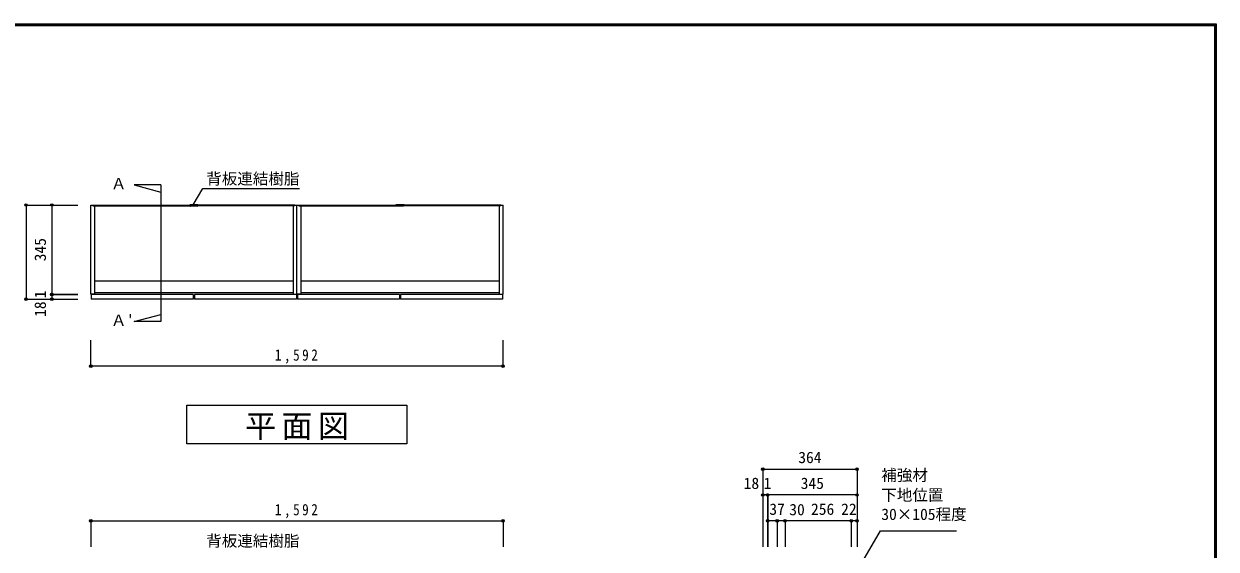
# Model space of a CAD drawing. Units: millimetres at full size, sheet at 1:20; details may follow other scales. Extents: x -3893 to 3907, y -2871 to 2783.
# Drawn here: x -698 to 3907, y 753 to 2783 of the extents above; entities that cross this region are included whole.
import ezdxf
from ezdxf.enums import TextEntityAlignment as Align

# ---------------------------------------------------------------- set-up
doc = ezdxf.new("R2010")
doc.units = ezdxf.units.MM
doc.header["$LTSCALE"] = 20
doc.header["$PDMODE"] = 32
doc.header["$PDSIZE"] = 10
for name, color, linetype in [('0-1_本体', 2, 'Continuous'), ('0-2_扉', 2, 'Continuous'), ('0-4_棚', 3, 'Continuous'), ('0-7_', 7, 'Continuous'), ('0-A_文字', 7, 'Continuous'), ('0-B_寸法', 7, 'Continuous'), ('F-1_枠', 6, 'Continuous')]:
    doc.layers.add(name, color=color, linetype=linetype)
doc.styles.add('ＭＳ ゴシック', font='')
doc.styles.get('ＭＳ ゴシック').set_extended_font_data('MS Gothic')

msp = doc.modelspace()

# ---------------------------------------------------------------- linework, layer by layer
at = {"layer": '0-1_本体', "color": 7}
for p, q in [((-431.2, 2083.06), (-46.7, 2083.06)), ((348.8, 2083.06), (-35.7, 2083.06)), ((364.8, 2083.06), (749.3, 2083.06)), ((1144.8, 2083.06), (760.3, 2083.06))]:
    msp.add_line(p, q, dxfattribs=at)
at = {"layer": '0-1_本体'}
for p, q in [((-431.2, 2081.56), (-46.7, 2081.56)), ((-424.2, 2080.06), (-424.2, 1738.06)), ((348.8, 2081.56), (-35.7, 2081.56)), ((341.8, 2080.06), (341.8, 1738.06)), ((348.8, 2083.06), (356.8, 2083.06)), ((364.8, 2081.56), (749.3, 2081.56)), ((371.8, 2080.06), (371.8, 1738.06)), ((1144.8, 2081.56), (760.3, 2081.56)), ((1137.8, 2080.06), (1137.8, 1738.06)), ((1144.8, 2083.06), (1152.8, 2083.06)), ((371.8, 1738.06), (356.8, 1738.06))]:
    msp.add_line(p, q, dxfattribs=at)
for points in [[(-424.2, 1738.06), (-439.2, 1738.06), (-439.2, 2083.06)], [(-439.2, 2083.06), (-431.2, 2083.06), (-431.2, 2080.06), (-46.7, 2080.06)], [(348.8, 2083.06), (348.8, 2080.06), (-35.7, 2080.06)], [(341.8, 1738.06), (356.8, 1738.06), (356.8, 2083.06)], [(356.8, 2083.06), (364.8, 2083.06), (364.8, 2080.06), (749.3, 2080.06)], [(1144.8, 2083.06), (1144.8, 2080.06), (760.3, 2080.06)], [(1137.8, 1738.06), (1152.8, 1738.06), (1152.8, 2083.06)]]:
    msp.add_lwpolyline(points, dxfattribs=at)
at = {"layer": '0-2_扉'}
for p, q in [((-43.2, 1719.06), (-437.2, 1719.06)), ((-43.2, 1737.06), (-43.2, 1719.06)), ((354.8, 1737.06), (-39.2, 1737.06)), ((-39.2, 1737.06), (-39.2, 1719.06)), ((354.8, 1719.06), (-39.2, 1719.06)), ((354.8, 1737.06), (354.8, 1719.06)), ((752.8, 1719.06), (358.8, 1719.06)), ((752.8, 1737.06), (752.8, 1719.06)), ((1150.8, 1737.06), (756.8, 1737.06)), ((756.8, 1737.06), (756.8, 1719.06)), ((1150.8, 1719.06), (756.8, 1719.06)), ((1150.8, 1737.06), (1150.8, 1719.06))]:
    msp.add_line(p, q, dxfattribs=at)
for points in [[(-43.2, 1737.06), (-437.2, 1737.06), (-437.2, 1719.06)], [(752.8, 1737.06), (358.8, 1737.06), (358.8, 1719.06)]]:
    msp.add_lwpolyline(points, dxfattribs=at)
at = {"layer": '0-4_棚'}
for p, q in [((-424.2, 1790.06), (341.8, 1790.06)), ((371.8, 1790.06), (1137.8, 1790.06)), ((-424.2, 1745.06), (341.8, 1745.06)), ((371.8, 1745.06), (1137.8, 1745.06))]:
    msp.add_line(p, q, dxfattribs=at)
at = {"layer": '0-7_'}
for p, q in [((-57.2, 2083.56), (-57.2, 2083.06)), ((-57.2, 2083.06), (-46.7, 2083.06)), ((-25.7, 2084.06), (-56.7, 2084.06)), ((-55.2, 2080.06), (-46.7, 2080.06)), ((-55.2, 2079.56), (-55.2, 2080.06)), ((-27.7, 2079.06), (-54.7, 2079.06)), ((-46.7, 2080.06), (-46.7, 2083.06)), ((-45.7, 2083.06), (-36.7, 2083.06)), ((-45.7, 2080.06), (-45.7, 2083.06)), ((-45.7, 2080.06), (-36.7, 2080.06)), ((-36.7, 2080.06), (-36.7, 2083.06)), ((-35.7, 2080.06), (-35.7, 2083.06)), ((-35.7, 2083.06), (-25.2, 2083.06)), ((-35.7, 2080.06), (-27.2, 2080.06)), ((-27.2, 2079.56), (-27.2, 2080.06)), ((-25.2, 2083.56), (-25.2, 2083.06)), ((738.8, 2083.56), (738.8, 2083.06)), ((738.8, 2083.06), (749.3, 2083.06)), ((770.3, 2084.06), (739.3, 2084.06)), ((740.8, 2080.06), (749.3, 2080.06)), ((740.8, 2079.56), (740.8, 2080.06)), ((768.3, 2079.06), (741.3, 2079.06)), ((749.3, 2080.06), (749.3, 2083.06)), ((750.3, 2083.06), (759.3, 2083.06)), ((750.3, 2080.06), (750.3, 2083.06)), ((750.3, 2080.06), (759.3, 2080.06)), ((759.3, 2080.06), (759.3, 2083.06)), ((760.3, 2080.06), (760.3, 2083.06)), ((760.3, 2083.06), (770.8, 2083.06)), ((760.3, 2080.06), (768.8, 2080.06)), ((768.8, 2079.56), (768.8, 2080.06)), ((770.8, 2083.56), (770.8, 2083.06))]:
    msp.add_line(p, q, dxfattribs=at)
for centre, start, end in [((-56.7, 2083.56), 90, 180), ((-54.7, 2079.56), 180, 270), ((-27.7, 2079.56), 270, 0), ((-25.7, 2083.56), 0, 90), ((739.3, 2083.56), 90, 180), ((741.3, 2079.56), 180, 270), ((768.3, 2079.56), 270, 0), ((770.3, 2083.56), 0, 90)]:
    msp.add_arc(centre, 0.5, start, end, dxfattribs=at)
at = {"layer": '0-A_文字'}
for p, q in [((-168.57, 2160.63), (-168.57, 1632.5)), ((-271.43, 1632.5), (-168.57, 1660.06)), ((-168.57, 1632.5), (-271.43, 1632.5)), ((-68.2, 1160.06), (-68.2, 1310.06)), ((-68.2, 1310.06), (781.8, 1310.06)), ((781.8, 1310.06), (781.8, 1160.06)), ((781.8, 1160.06), (-68.2, 1160.06))]:
    msp.add_line(p, q, dxfattribs=at)
for points in [[(-168.57, 2160.63), (-271.43, 2160.63), (-168.57, 2133.06)], [(-43.22, 2083.58), (-6.35, 2147.43), (366.79, 2147.43)], [(2533.27, 690.87), (2610.3, 824.29), (2903.32, 824.29)]]:
    msp.add_lwpolyline(points, dxfattribs=at)
at = {"layer": '0-B_寸法', "color": 4}
for p, q in [((-689.2, 2083.06), (-489.2, 2083.06)), ((-689.2, 2083.06), (-689.2, 1719.06)), ((-589.2, 2083.06), (-589.2, 1719.06)), ((-689.2, 1719.06), (-489.2, 1719.06)), ((-589.2, 1738.06), (-489.2, 1738.06)), ((-589.2, 1737.06), (-489.2, 1737.06)), ((-439.2, 1460.06), (-439.2, 1560.06)), ((1152.8, 1460.06), (1152.8, 1560.06)), ((1152.8, 1460.06), (-439.2, 1460.06)), ((2155.8, 1062.33), (2155.8, 962.33)), ((2155.8, 1062.33), (2519.8, 1062.33)), ((2519.8, 1062.33), (2519.8, 962.33)), ((2155.8, 962.33), (2155.8, 762.33)), ((2173.8, 962.33), (2155.8, 962.33)), ((2174.8, 962.33), (2173.8, 962.33)), ((2173.8, 962.33), (2173.8, 762.33)), ((2174.8, 962.33), (2174.8, 862.33)), ((2519.8, 962.33), (2174.8, 962.33)), ((2519.8, 962.33), (2519.8, 862.33)), ((-439.2, 862.33), (1152.8, 862.33)), ((-439.2, 862.33), (-439.2, 762.33)), ((1152.8, 862.33), (1152.8, 762.33)), ((2174.8, 862.33), (2174.8, 762.33)), ((2211.8, 862.33), (2174.8, 862.33)), ((2211.8, 862.33), (2211.8, 762.33)), ((2241.8, 862.33), (2211.8, 862.33)), ((2241.8, 862.33), (2241.8, 762.33)), ((2497.8, 862.33), (2241.8, 862.33)), ((2497.8, 862.33), (2497.8, 762.33)), ((2519.8, 862.33), (2497.8, 862.33)), ((2519.8, 862.33), (2519.8, 762.33))]:
    msp.add_line(p, q, dxfattribs=at)
at = {"layer": '0-B_寸法'}
for p in [(-689.2, 2083.06), (-589.2, 2083.06), (-689.2, 1719.06), (-589.2, 1738.06), (-589.2, 1737.06), (-589.2, 1719.06), (-439.2, 1460.06), (1152.8, 1460.06), (2155.8, 1062.33), (2519.8, 1062.33), (2155.8, 962.33), (2173.8, 962.33), (2174.8, 962.33), (2519.8, 962.33), (-439.2, 862.33), (1152.8, 862.33), (2174.8, 862.33), (2211.8, 862.33), (2241.8, 862.33), (2497.8, 862.33), (2519.8, 862.33)]:
    msp.add_point(p, dxfattribs=at)
at = {"layer": 'F-1_枠'}
for p, q in [((-3893.39, 2783.33), (3906.61, 2783.33)), ((-3893.39, 2780), (3906.61, 2780)), ((-3893.39, 2776.67), (3906.61, 2776.67)), ((3899.95, 2783.33), (3899.95, -2803.33)), ((3903.28, 2783.33), (3903.28, -2803.33)), ((3906.61, 2783.33), (3906.61, -2803.33))]:
    msp.add_line(p, q, dxfattribs=at)

# ---------------------------------------------------------------- texts
at = {"layer": '0-A_文字', "style": 'ＭＳ ゴシック'}
for s, p in [('背板連結樹脂', (6.79, 2149.56)), ('Ａ ', (-361.43, 2130.63)), ("Ａ'", (-361.43, 1602.5)), ('補強材', (2613.53, 1003.7)), ('下地位置', (2613.53, 927.08)), ('30×105程度', (2613.53, 852.54)), ('背板連結樹脂', (6.79, 749.76))]:
    msp.add_text(s, height=43.99, dxfattribs=at).set_placement(p, align=Align.BOTTOM_LEFT)
at = {"layer": '0-A_文字', "insert": (156.8, 1175.06), "char_height": 87.98, "attachment_point": 7, "style": 'ＭＳ ゴシック'}
msp.add_mtext('\\T1.17;平面図', dxfattribs=at)
at = {"layer": '0-B_寸法', "style": 'ＭＳ ゴシック'}
for s, p in [('345', (-599.2, 1865.56)), ('1', (-599.2, 1722.56)), ('18', (-599.2, 1650.65))]:
    msp.add_text(s, height=43.99, rotation=90, dxfattribs=at).set_placement(p, align=Align.BOTTOM_LEFT)
for s, p in [('364', (2292.8, 1072.33)), ('18', (2082.03, 972.33)), ('1', (2159.3, 972.33)), ('345', (2302.3, 972.33)), ('37', (2181.15, 872.33)), ('30', (2258.14, 870.72)), ('256', (2342.15, 872.33)), ('22', (2458.37, 872.33))]:
    msp.add_text(s, height=43.99, dxfattribs=at).set_placement(p, align=Align.BOTTOM_LEFT)
at = {"layer": '0-B_寸法', "char_height": 43.99, "attachment_point": 7, "style": 'ＭＳ ゴシック'}
for insert in [(271.8, 1470.06), (271.8, 872.33)]:
    msp.add_mtext('\\T1.38;\\W0.85;1,592', dxfattribs=dict(at, insert=insert))

doc.saveas('drawing.dxf')
